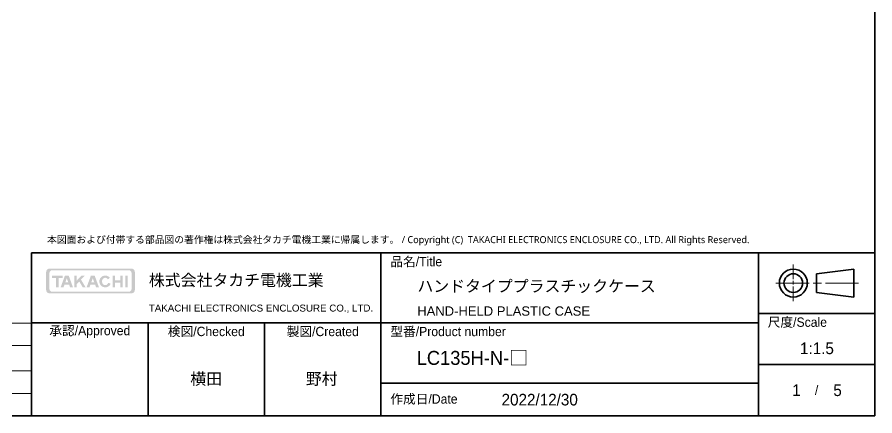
# Model space of a CAD drawing. Header units: millimetres. Extents: x 0 to 3058, y 0 to 562.
# Drawn here: x 310.4 to 586.5, y 0 to 128.4 of the extents above; entities that cross this region are included whole.
import ezdxf
from ezdxf.enums import TextEntityAlignment as Align

# ---------------------------------------------------------------- set-up
doc = ezdxf.new("R2010")
doc.units = ezdxf.units.MM
doc.header["$LTSCALE"] = 1.5
doc.linetypes.add('CHAIN', pattern=[0.35429999999999995, 0.2362, -0.0295, 0.0591, -0.0295])
for name, color, linetype, lineweight in [('Border (ISO)', 7, 'Continuous', 35), ('Hatch (ISO)', 1, 'Continuous', 18), ('Symbol (ISO)', 7, 'Continuous', 18), ('Title (ISO)', 7, 'Continuous', 35)]:
    doc.layers.add(name, color=color, linetype=linetype, lineweight=lineweight)
doc.styles.add('Note Text (TK)', font='')
doc.styles.add('Note Text (TK2)', font='')
doc.styles.add('takachi1', font='MS PGothic.ttf', dxfattribs={"height": 2.5})
doc.styles.add('文字スタイル40', font='')
doc.styles.add('文字スタイル67', font='arial.ttf')
doc.styles.get('Note Text (TK)').set_extended_font_data('MS PGothic')
doc.styles.get('Note Text (TK2)').set_extended_font_data('MS PGothic')
doc.styles.get('文字スタイル40').set_extended_font_data('MS PGothic')

# ---------------------------------------------------------------- blocks, each defined once
blk = doc.blocks.new('図面枠 tk図枠')
at = {"layer": 'Border (ISO)'}
for p in [(405.4999999999997, 289), (14.50000000000001, 8.000000000000009)]:
    blk.add_line(p, (405.4999999999997, 8.000000000000009), dxfattribs=at)
blk = doc.blocks.new('表題欄 tk表題欄')
at = {"layer": 'Hatch (ISO)'}
h = blk.add_hatch(color=256, dxfattribs=at)
edge = h.paths.add_edge_path(flags=0)
edge.add_arc((95.57537688673351, 236.2990653650367), 0.5958259999999997, 269.9999999999897, 360)
edge.add_line((96.17120288673351, 236.2990653650368), (96.1712028867335, 239.7107813650365))
edge.add_arc((95.5753768867335, 239.7107813650366), 0.5958259999999997, 0, 90.0000000000068)
edge.add_line((95.57537688673342, 240.3066073650366), (79.13710888673356, 240.3066073650366))
edge.add_arc((79.13710888673353, 239.7107813650366), 0.5958259999999997, 89.99999999999744, 180)
edge.add_line((78.54128288673351, 239.7107813650365), (78.54128288673331, 236.2990653650368))
edge.add_arc((79.13710888673332, 236.2990653650365), 0.5958259999999997, 180, 270.0000000000231)
edge.add_line((79.13710888673356, 235.7032393650365), (95.57537688673342, 235.7032393650367))
edge = h.paths.add_edge_path()
edge.add_line((77.83935088673356, 239.9556413650365), (77.83935088673356, 236.0542053650368))
edge.add_arc((78.54128288673346, 236.0542053650367), 0.7019319999998936, 180, 270.0000000000087)
edge.add_line((78.54128288673355, 235.3522733650368), (96.17120288673351, 235.3522733650368))
edge.add_arc((96.17120288673351, 236.0542053650367), 0.7019319999998921, 270, 360)
edge.add_line((96.8731348867334, 236.0542053650368), (96.87313488673352, 239.9556413650365))
edge.add_arc((96.1712028867336, 239.9556413650367), 0.7019319999998921, 0, 90.00000000000873)
edge.add_line((96.1712028867335, 240.6575733650367), (78.54128288673355, 240.6575733650366))
edge.add_arc((78.54128288673355, 239.9556413650365), 0.7019319999999984, 90, 180)
for points in [[(79.07181288673355, 239.1476033650369), (79.07181288673355, 238.6578833650367), (79.92066088673353, 238.6578833650367), (79.92066088673353, 236.6581933650368), (80.50832488673353, 236.6581933650368), (80.50832488673353, 238.6578833650367), (81.35717288673355, 238.6578833650367), (81.35717288673355, 239.1476033650369)], [(85.68407849525303, 236.6581933650368), (84.9434673993943, 237.8918698287545), (84.41792288673358, 237.3246628822781), (84.41792288673358, 236.6581933650368), (83.89555488673355, 236.6581933650368), (83.89555488673355, 239.1476033650369), (84.41792288673358, 239.1476033650369), (84.41792288673358, 238.0993979968839), (85.38913556809511, 239.1476033650369), (86.1069649084727, 239.1476033650369), (85.31925422435492, 238.2974470774499), (86.30334488673353, 236.6581933650368)], [(92.0914293961446, 239.1476033650369), (92.0914293961446, 236.6581933650368), (92.60971639614463, 236.6581933650368), (92.60971639614463, 237.6580383650368), (93.76872039614459, 237.6580383650368), (93.76872039614459, 236.6581933650368), (94.28700739614462, 236.6581933650368), (94.28700739614462, 239.1476033650369), (93.76872039614459, 239.1476033650369), (93.76872039614459, 238.1477583650367), (92.60971639614463, 238.1477583650367), (92.60971639614463, 239.1476033650369)], [(94.8420233961447, 239.1476033650369), (94.8420233961447, 236.6581933650368), (95.3643913961447, 236.6581933650368), (95.3643913961447, 239.1476033650369)]]:
    blk.add_hatch(color=256, dxfattribs=at).paths.add_polyline_path(points)
h = blk.add_hatch(color=256, dxfattribs=at)
h.paths.add_polyline_path([(82.59020695886475, 237.7110913650368), (81.95242681460245, 237.7110913650368), (82.27131688673356, 238.5794973650367)], flags=0)
h.paths.add_polyline_path([(82.77903014574996, 237.1968853650368), (81.76360362771717, 237.1968853650368), (81.56578886050404, 236.6581933650368), (80.94907288673355, 236.6581933650368), (81.86321688673355, 239.1476033650369), (82.67941688673353, 239.1476033650369), (83.59356088673351, 236.6581933650368), (82.97684491296302, 236.6581933650368)])
h = blk.add_hatch(color=256, dxfattribs=at)
h.paths.add_polyline_path([(87.52707281460243, 237.7110913650368), (88.16485295886469, 237.7110913650368), (87.84596288673359, 238.5794973650367)], flags=0)
h.paths.add_polyline_path([(87.14043486050403, 236.6581933650368), (87.3382496277172, 237.1968853650368), (88.35367614574989, 237.1968853650368), (88.551490912963, 236.6581933650368), (89.16820688673344, 236.6581933650368), (88.25406288673351, 239.1476033650369), (87.43786288673356, 239.1476033650369), (86.52371888673358, 236.6581933650368)])
h = blk.add_hatch(color=256, dxfattribs=at)
edge = h.paths.add_edge_path()
edge.add_arc((90.52309888673331, 237.9028983650369), 1.273272000000011, 38.55054079078439, 336.5820184016556)
edge.add_line((91.69149139614443, 237.3968543650369), (91.17255542714857, 237.6216113977801))
edge.add_ellipse((90.52309888673351, 237.9028983650369), major_axis=(0, -0.7998759999999119), ratio=0.8673469387756529, start_angle=128.5505407907963, end_angle=426.582018401653, ccw=False)
edge.add_line((91.09381514418376, 238.3576891122095), (91.51887237036831, 238.6964075050431))
at = {"layer": 'Title (ISO)'}
for p, q in [((74.70882392282105, 244.052739026017), (255.7088239228211, 244.052739026017)), ((74.70882392282105, 209.052739026017), (74.70882392282105, 244.052739026017)), ((149.7088239228211, 244.052739026017), (149.7088239228211, 209.052739026017)), ((230.7088239228211, 244.052739026017), (230.7088239228211, 209.052739026017)), ((255.7088239228211, 244.052739026017), (255.7088239228211, 209.052739026017)), ((243.2088239228211, 239.552739026017), (251.2088239228211, 240.5527390260171)), ((243.2088239228211, 239.552739026017), (243.2088239228211, 235.552739026017)), ((251.2088239228211, 234.552739026017), (251.2088239228211, 240.5527390260171)), ((243.2088239228211, 235.552739026017), (251.2088239228211, 234.552739026017)), ((230.7088239228211, 231.052739026017), (255.7088239228211, 231.052739026017)), ((74.70882392282105, 229.052739026017), (230.7088239228211, 229.052739026017)), ((99.70882392282108, 229.052739026017), (99.70882392282108, 209.052739026017)), ((124.708823922821, 229.052739026017), (124.708823922821, 209.052739026017)), ((230.7088239228211, 220.052739026017), (255.7088239228211, 220.052739026017)), ((149.7088239228211, 216.052739026017), (230.7088239228211, 216.052739026017)), ((255.7088239228211, 209.052739026017), (74.70882392282105, 209.052739026017))]:
    blk.add_line(p, q, dxfattribs=at)
at = {"layer": 'Title (ISO)', "color": 4, "linetype": 'CHAIN', "lineweight": 18, "ltscale": 8.889559745788574}
blk.add_line((238.2088239228211, 241.552739026017), (238.2088239228211, 233.552739026017), dxfattribs=at)
at = {"layer": 'Title (ISO)', "color": 4, "linetype": 'CHAIN', "lineweight": 18, "ltscale": 20.00163269042969}
blk.add_line((252.2088239228211, 237.552739026017), (234.2088239228211, 237.552739026017), dxfattribs=at)
at = {"layer": 'Title (ISO)'}
for radius in [3, 2]:
    blk.add_circle((238.2088239228211, 237.552739026017), radius, dxfattribs=at)
at = {"layer": 'Title (ISO)', "color": 1, "char_height": 2.000000029802321, "line_spacing_factor": 1.5, "style": 'Note Text (TK)'}
for s, insert, attachment_point in [('\\fＭＳ Ｐゴシック|b0|i0;\\H2.0000;品名/Title', (151.708823922821, 242.052739026017), 4), ('\\fＭＳ Ｐゴシック|b0|i0;\\H2.0000;尺度/Scale', (232.7088239228211, 229.052739026017), 4), ('\\fＭＳ Ｐゴシック|b0|i0;\\H2.0000;承認/Approved', (87.20882392282108, 227.052739026017), 5), ('\\fＭＳ Ｐゴシック|b0|i0;\\H2.0000;検図/Checked', (112.208823922821, 227.052739026017), 5), ('\\fＭＳ Ｐゴシック|b0|i0;\\H2.0000;製図/Created', (137.2088239228211, 227.052739026017), 5), ('\\fＭＳ Ｐゴシック|b0|i0;\\H2.0000;型番/Product number', (151.708823922821, 227.052739026017), 4), ('\\fＭＳ Ｐゴシック|b0|i0;\\H2.0000;作成日/Date', (151.708823922821, 212.552739026017), 4)]:
    blk.add_mtext(s, dxfattribs=dict(at, insert=insert, attachment_point=attachment_point))
at = {"layer": 'Title (ISO)', "color": 7, "line_spacing_factor": 1.5, "style": 'Note Text (TK)'}
for s, insert, char_height, attachment_point in [('株式会社タカチ電機工業', (99.87313488673342, 238.052739026017), 2.5, 4), ('\\fArial|b0|i0;\\H1.4986;TAKACHI ELECTRONICS ENCLOSURE CO., LTD.', (99.87313488673342, 232.052739026017), 1.49859994649887, 4), ('\\fＭＳ Ｐゴシック|b0|i0;\\H2.0000;/', (243.2088239228211, 214.552739026017), 2.000000029802321, 5)]:
    blk.add_mtext(s, dxfattribs=dict(at, insert=insert, char_height=char_height, attachment_point=attachment_point))
at = {"layer": 'Title (ISO)', "color": 7}
for tag, p, height, style in [('<品名>_001', (157.524164831912, 235.6535912987443), 2.5, 'Note Text (TK)'), ('<Title>_001', (157.4850858567313, 230.5527390111159), 2.000000029802321, '文字スタイル67'), ('<尺度>_001', (239.6434830137302, 222.3027390260171), 2.5, 'Note Text (TK)'), ('<型番>_001', (157.3679148183655, 219.9930798731327), 3.000000119209288, '文字スタイル40'), ('<検図>_001', (108.771323922821, 215.7459208441988), 2.5, 'Note Text (TK)'), ('<製図>_001', (133.5795625591847, 215.7530231169261), 2.5, 'Note Text (TK)'), ('<ページ_No.>_001', (237.9488807410029, 213.302739026017), 2.5, 'Note Text (TK)'), ('<総ページ数>_001', (246.7997330137302, 213.302739026017), 2.5, 'Note Text (TK)'), ('作成日_001', (175.8664943773664, 211.2814322078352), 2.5, 'Note Text (TK)')]:
    blk.add_attdef(tag, p, '', height=height, dxfattribs=dict(at, style=style))
at = {"layer": 'Title (ISO)', "color": 7, "style": 'Note Text (TK)'}
blk.add_attdef('<承認>', text='', height=2.5, dxfattribs=at).set_placement((87.20882392282108, 217.052739026017), align=Align.MIDDLE_CENTER)
blk = doc.blocks.new('テーブル1')
at = {"layer": 'Symbol (ISO)'}
for p, q in [((114.4999999999999, 27.92736851751806), (224.5, 27.92736851751806)), ((114.4999999999999, 27.92736851751806), (114.4999999999999, 23.10643271058798)), ((224.5, 27.92736851751806), (224.5, 23.10643271058798)), ((114.4999999999999, 23.10643271058798), (224.5, 23.10643271058798)), ((114.4999999999999, 23.10643271058798), (114.4999999999999, 17.66549690365792)), ((164.4999999999999, 23.10643271058798), (164.4999999999999, 17.66549690365792)), ((224.5, 23.10643271058798), (224.5, 17.66549690365792)), ((114.4999999999999, 17.66549690365792), (224.5, 17.66549690365792)), ((114.4999999999999, 17.66549690365792), (114.4999999999999, 8.000000000000005)), ((164.4999999999999, 17.66549690365792), (164.4999999999999, 8.000000000000005)), ((224.5, 17.66549690365792), (224.5, 8.000000000000005)), ((114.4999999999999, 12.83274845182896), (224.5, 12.83274845182896)), ((114.4999999999999, 8.000000000000005), (224.5, 8.000000000000005))]:
    blk.add_line(p, q, dxfattribs=at)
at = {"layer": 'Symbol (ISO)', "color": 7, "attachment_point": 7}
for s, insert, char_height, style in [('色仕様（型番末尾□） / Color Type (End of product number□)', (120.6715336870168, 23.74058483928442), 2.5, 'Note Text (TK)'), ('記号 / Code', (129.8642697422473, 18.76315770298243), 2.5, 'Note Text (TK)'), ('色 / Color', (186.5560356210683, 18.76315772160888), 2.5, 'Note Text (TK)'), ('W', (138.4144889465281, 14.23742680836004), 2.000000029802321, 'Note Text (TK2)'), ('\u3000\u3000\u3000\u3000\u3000\u3000\u3000オフホワイト / Off-white', (165.6999999999999, 13.97426886335016), 2.000000029802321, 'Note Text (TK2)'), ('D', (138.7468403489513, 9.416374262236062), 2.000000029802321, 'Note Text (TK2)'), ('\u3000\u3000\u3000\u3000\u3000\u3000\u3000ダークグレー / Dark gray', (165.6999999999999, 8.94853798747063), 2.000000029802321, 'Note Text (TK2)')]:
    blk.add_mtext(s, dxfattribs=dict(at, insert=insert, char_height=char_height, style=style))

msp = doc.modelspace()

# ---------------------------------------------------------------- block references
at = {"xscale": 1.5, "yscale": 1.5, "zscale": 1.5}
for name in ['図面枠 tk図枠', 'テーブル1']:
    msp.add_blockref(name, (-21.75000000000002, -12.00000000000001), dxfattribs=at)
ref = msp.add_blockref('表題欄 tk表題欄', (202.9367641157683, -313.5791085390255), dxfattribs=dict(xscale=1.5, yscale=1.5, zscale=1.5))
ref.add_attrib('<品名>_001', 'ハンドタイププラスチックケース', (439.2230113636363, 39.90127840909091), dxfattribs={"layer": 'Title (ISO)', "color": 7, "height": 3.75, "style": 'Note Text (TK)'})
ref.add_attrib('<型番>_001', 'LC135H-N-□', (438.9886363433165, 16.41051127067344), dxfattribs={"layer": 'Title (ISO)', "color": 7, "height": 4.500000178813933, "style": '文字スタイル40'})
ref.add_attrib('<尺度>_001', '1:1.5', (562.4019886363636, 19.87500000000005), dxfattribs={"layer": 'Title (ISO)', "color": 7, "height": 3.75, "style": 'Note Text (TK)'})
ref.add_attrib('作成日_001', '2022/12/30', (466.3210227272727, 3.343039772727294), dxfattribs={"layer": 'Title (ISO)', "color": 7, "height": 3.75, "style": 'Note Text (TK)'})
ref.add_attrib('<検図>_001', '横田', (366.09375, 10.03977272727273), dxfattribs={"layer": 'Title (ISO)', "color": 7, "height": 3.75, "style": 'Note Text (TK)'})
ref.add_attrib('<製図>_001', '野村', (403.3061079545454, 10.05042613636364), dxfattribs={"layer": 'Title (ISO)', "color": 7, "height": 3.75, "style": 'Note Text (TK)'})
ref.add_attrib('<Title>_001', 'HAND-HELD PLASTIC CASE', (439.1643929008654, 32.24999997764827), dxfattribs={"layer": 'Title (ISO)', "color": 7, "height": 3.000000044703483, "style": '文字スタイル67'})
ref.add_attrib('<ページ_No.>_001', '1', (559.8600852272726, 6.375000000000008), dxfattribs={"layer": 'Title (ISO)', "color": 7, "height": 3.75, "style": 'Note Text (TK)'})
ref.add_attrib('<総ページ数>_001', '5', (573.1363636363636, 6.375000000000008), dxfattribs={"layer": 'Title (ISO)', "color": 7, "height": 3.75, "style": 'Note Text (TK)'})

# ---------------------------------------------------------------- texts
at = {"insert": (319.9974312050662, 57.87243110128776), "char_height": 2.25, "attachment_point": 1, "style": 'takachi1'}
msp.add_mtext_dynamic_manual_height_columns('{\\fMeiryo UI|b0|i0|c128|p50;本図面および付帯する部品図の著作権は株式会社タカチ電機工業に帰属します。 / Copyright (C)  TAKACHI ELECTRONICS ENCLOSURE CO., LTD. All Rights Reserved.}', width=284.5025687949337, gutter_width=18.75, heights=[0], dxfattribs=at)

doc.saveas('drawing.dxf')
